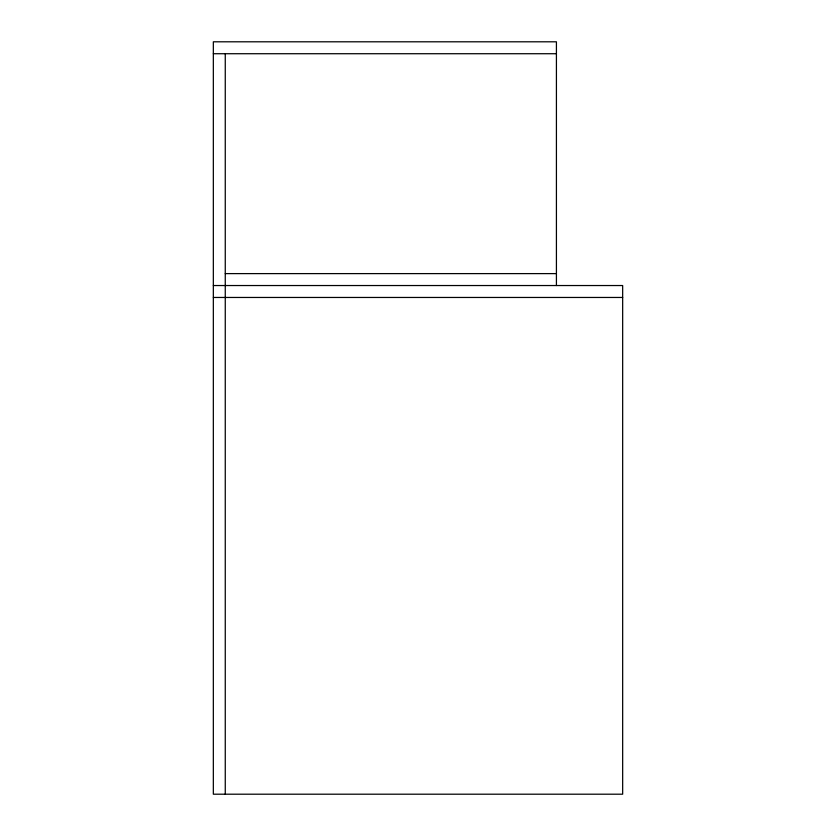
<?xml version="1.0" encoding="UTF-8"?>
<svg xmlns="http://www.w3.org/2000/svg" width="836" height="836" viewBox="0 0 836 836"><rect width="100%" height="100%" fill="white"/><g stroke="black" fill="none" stroke-linecap="round" stroke-linejoin="round"><path stroke-width="1.25" d="M213.337 53.723L556.421 53.723M225.26 273.612L556.421 273.612M213.337 285.536L622.663 285.536L622.663 794.2L213.337 794.2L213.337 41.8L556.421 41.8L556.421 285.536M213.337 297.459L622.663 297.459M225.26 53.723L225.26 794.2"/></g></svg>
